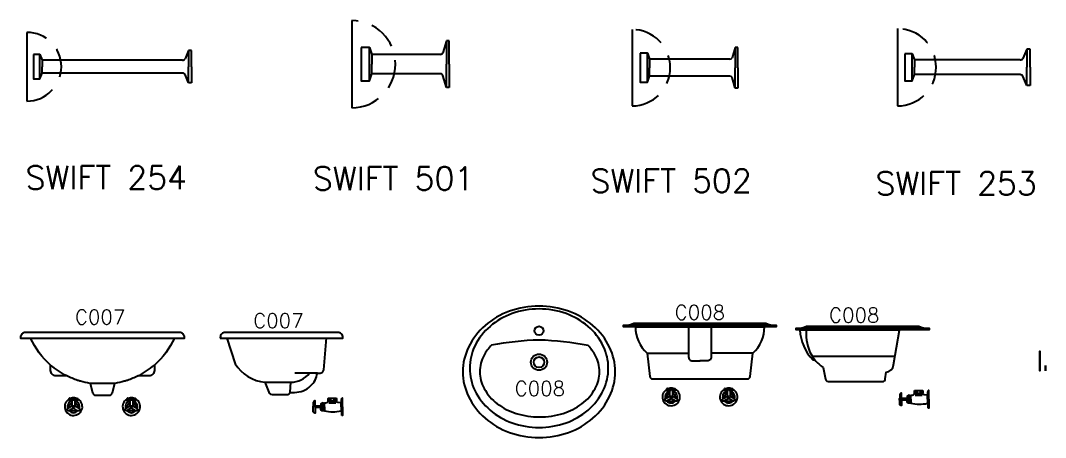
# Model space of a CAD drawing. Header units: inches. Extents: x -2548 to -2391, y 2200 to 2352.
# Drawn here: x -2441.28 to -2432.45, y 2335.32 to 2338.92 of the extents above; entities that cross this region are included whole.
import ezdxf
from ezdxf.enums import TextEntityAlignment as Align

# ---------------------------------------------------------------- set-up
doc = ezdxf.new("R2010")
doc.units = ezdxf.units.IN
doc.header["$MEASUREMENT"] = 0
doc.linetypes.add('HIDDEN', pattern=[0.375, 0.25, -0.125])
for name, color, linetype in [('19', 4, 'Continuous'), ('2', 2, 'Continuous'), ('8', 8, 'HIDDEN'), ('WC-DET1', 15, 'Continuous'), ('WC-DET2', 10, 'Continuous'), ('WC-OUT', 7, 'Continuous'), ('WC-OUTL', 7, 'Continuous'), ('WC-SERIAL', 4, 'Continuous')]:
    doc.layers.add(name, color=color, linetype=linetype)
doc.styles.add('ROMANS', font='romans', dxfattribs={"height": 0.1})

msp = doc.modelspace()

# ---------------------------------------------------------------- linework, layer by layer
at = {"color": 2, "linetype": 'Continuous'}
for p, q in [((-2438.423, 2338.91559), (-2438.423, 2338.16359)), ((-2436.009, 2338.83792), (-2436.009, 2338.17992)), ((-2433.72422, 2338.84521), (-2433.72422, 2338.17921)), ((-2441.21932, 2338.81353), (-2441.21932, 2338.22153)), ((-2437.60831, 2338.73961), (-2437.63832, 2338.63618)), ((-2437.58301, 2338.73961), (-2437.60831, 2338.73961)), ((-2437.60831, 2338.73961), (-2437.60831, 2338.53959)), ((-2437.58301, 2338.53959), (-2437.58301, 2338.73961)), ((-2439.82864, 2338.65755), (-2439.85864, 2338.58612)), ((-2439.80333, 2338.65755), (-2439.82864, 2338.65755)), ((-2439.82864, 2338.65755), (-2439.82864, 2338.51753)), ((-2439.80333, 2338.51753), (-2439.80333, 2338.65755)), ((-2438.27102, 2338.68357), (-2438.25134, 2338.62361)), ((-2435.12115, 2338.68394), (-2435.1474, 2338.59343)), ((-2435.09901, 2338.68394), (-2435.12115, 2338.68394)), ((-2435.12115, 2338.68394), (-2435.12115, 2338.50892)), ((-2435.09901, 2338.50892), (-2435.09901, 2338.68394)), ((-2432.6097, 2338.66973), (-2432.64346, 2338.58937)), ((-2432.58124, 2338.66973), (-2432.6097, 2338.66973)), ((-2432.6097, 2338.66973), (-2432.6097, 2338.51221)), ((-2432.58124, 2338.51221), (-2432.58124, 2338.66973)), ((-2441.10734, 2338.62151), (-2441.08766, 2338.57355)), ((-2439.88041, 2338.57355), (-2441.08766, 2338.57355)), ((-2441.08766, 2338.57355), (-2441.08766, 2338.51753)), ((-2438.25134, 2338.62361), (-2438.25134, 2338.53959)), ((-2437.66009, 2338.62361), (-2438.25134, 2338.62361)), ((-2435.87602, 2338.63491), (-2435.8588, 2338.58244)), ((-2435.8588, 2338.58244), (-2435.8588, 2338.50892)), ((-2435.16645, 2338.58244), (-2435.8588, 2338.58244)), ((-2433.59825, 2338.62919), (-2433.5761, 2338.57523)), ((-2432.66795, 2338.57523), (-2433.5761, 2338.57523)), ((-2433.5761, 2338.57523), (-2433.5761, 2338.51221)), ((-2441.08766, 2338.46152), (-2441.08766, 2338.51753)), ((-2439.82864, 2338.37751), (-2439.82864, 2338.51753)), ((-2439.80333, 2338.51753), (-2439.80333, 2338.37751)), ((-2438.25134, 2338.45558), (-2438.25134, 2338.53959)), ((-2437.60831, 2338.33957), (-2437.60831, 2338.53959)), ((-2437.58301, 2338.53959), (-2437.58301, 2338.33957)), ((-2435.8588, 2338.43541), (-2435.8588, 2338.50892)), ((-2435.12115, 2338.33391), (-2435.12115, 2338.50892)), ((-2435.09901, 2338.50892), (-2435.09901, 2338.33391)), ((-2433.5761, 2338.44919), (-2433.5761, 2338.51221)), ((-2432.6097, 2338.35469), (-2432.6097, 2338.51221)), ((-2432.58124, 2338.51221), (-2432.58124, 2338.35469)), ((-2441.10734, 2338.41355), (-2441.08766, 2338.46152)), ((-2439.88041, 2338.46152), (-2441.08766, 2338.46152)), ((-2439.82864, 2338.37751), (-2439.85864, 2338.44895)), ((-2438.27102, 2338.39561), (-2438.25134, 2338.45558)), ((-2437.66009, 2338.45558), (-2438.25134, 2338.45558)), ((-2437.60831, 2338.33957), (-2437.63832, 2338.44301)), ((-2435.87602, 2338.38294), (-2435.8588, 2338.43541)), ((-2435.16645, 2338.43541), (-2435.8588, 2338.43541)), ((-2435.12115, 2338.33391), (-2435.1474, 2338.42441)), ((-2433.59825, 2338.39523), (-2433.5761, 2338.44919)), ((-2432.66795, 2338.44919), (-2433.5761, 2338.44919)), ((-2432.6097, 2338.35469), (-2432.64346, 2338.43505)), ((-2439.80333, 2338.37751), (-2439.82864, 2338.37751)), ((-2437.58301, 2338.33957), (-2437.60831, 2338.33957)), ((-2435.09901, 2338.33391), (-2435.12115, 2338.33391)), ((-2432.58124, 2338.35469), (-2432.6097, 2338.35469))]:
    msp.add_line(p, q, dxfattribs=at)
for points in [[(-2438.343, 2338.68357), (-2438.343, 2338.39561), (-2438.27102, 2338.39561), (-2438.27102, 2338.68357)], [(-2441.16332, 2338.62151), (-2441.16332, 2338.41355), (-2441.10734, 2338.41355), (-2441.10734, 2338.62151)], [(-2435.939, 2338.63491), (-2435.939, 2338.38294), (-2435.87602, 2338.38294), (-2435.87602, 2338.63491)], [(-2433.66122, 2338.62919), (-2433.66122, 2338.39523), (-2433.59825, 2338.39523), (-2433.59825, 2338.62919)]]:
    msp.add_lwpolyline(points, close=True, dxfattribs=at)
at = {"color": 2, "linetype": 'HIDDEN'}
for centre, radius in [((-2438.423, 2338.53959), 0.376), ((-2436.009, 2338.50892), 0.329), ((-2433.72422, 2338.51221), 0.333), ((-2441.21932, 2338.51753), 0.296)]:
    msp.add_arc(centre, radius, 270, 90, dxfattribs=at)
at = {"color": 2, "linetype": 'Continuous'}
for centre, radius, start, end in [((-2439.88041, 2338.59869), 0.02514, 270, 330), ((-2437.66009, 2338.64875), 0.02514, 270, 330), ((-2435.16645, 2338.60443), 0.022, 270, 330), ((-2432.66795, 2338.60351), 0.02828, 270, 330), ((-2439.88041, 2338.43638), 0.02514, 30, 90), ((-2437.66009, 2338.43044), 0.02514, 30, 90), ((-2435.16645, 2338.41341), 0.022, 30, 90), ((-2432.66795, 2338.42091), 0.02828, 30, 90)]:
    msp.add_arc(centre, radius, start, end, dxfattribs=at)
at = {"layer": '2', "extrusion": (1, 0, 0), "elevation": -2432.49798}
msp.add_lwpolyline([(2335.89585, 0.04858), (2336.06588, 0.04858), (2336.06588, 0), (2335.89585, 0)], close=True, dxfattribs=at)
at = {"layer": '8', "extrusion": (1, 0, 0), "elevation": -2432.4494}
msp.add_lwpolyline([(2335.91386, 0.04775), (2335.90297, 0.04147), (2335.89668, 0.03058), (2335.89668, 0.018), (2335.90297, 0.00711), (2335.91386, 0.00083), (2335.92643, 0.00083), (2335.93732, 0.00711), (2335.94361, 0.018), (2335.94361, 0.03058), (2335.93732, 0.04147), (2335.92643, 0.04775)], close=True, dxfattribs=at)
at = {"layer": 'WC-DET1', "color": 1}
msp.add_lwpolyline([(-2436.81043, 2336.42991, 0.0853028), (-2437.04286, 2336.38997, 0.092016), (-2437.2324, 2336.28046, 0.103432), (-2437.36332, 2336.11081, 0.1132598), (-2437.40718, 2335.91966, 0.1132598), (-2437.36332, 2335.72851, 0.103432), (-2437.2324, 2335.55886, 0.092016), (-2437.04286, 2335.44936, 0.0853028), (-2436.81043, 2335.40941, 0.0853028), (-2436.578, 2335.44936, 0.092016), (-2436.38847, 2335.55886, 0.103432), (-2436.25754, 2335.72851, 0.1132598), (-2436.21368, 2335.91966, 0.1132598), (-2436.25754, 2336.11081, 0.103432), (-2436.38847, 2336.28046, 0.092016), (-2436.578, 2336.38997, 0.0853028)], format="xyb", close=True, dxfattribs=at)
for points in [[(-2434.81312, 2336.29152), (-2436.03665, 2336.29152)], [(-2433.49624, 2336.26599), (-2434.54976, 2336.26599)], [(-2438.71889, 2335.87712), (-2438.91315, 2335.87712)], [(-2438.95423, 2335.7122), (-2438.9477, 2335.79862)], [(-2435.70863, 2335.74618), (-2435.63888, 2335.74618)], [(-2435.21363, 2335.74618), (-2435.14388, 2335.74618)], [(-2440.85464, 2335.66237), (-2440.78489, 2335.66237)], [(-2440.35614, 2335.66237), (-2440.28639, 2335.66237)], [(-2439.13719, 2335.71137), (-2439.13719, 2335.71137)], [(-2439.10994, 2335.69339), (-2439.10994, 2335.69339)], [(-2439.10884, 2335.69337), (-2439.10884, 2335.69337)], [(-2438.62515, 2335.66102), (-2438.5554, 2335.66102)], [(-2438.51515, 2335.62052), (-2438.50765, 2335.66302)], [(-2438.50265, 2335.58712), (-2438.50265, 2335.66302), (-2438.50765, 2335.66302)], [(-2433.64088, 2335.65915), (-2433.68788, 2335.65915)], [(-2433.64088, 2335.64565), (-2433.68788, 2335.64565)], [(-2433.62888, 2335.68765), (-2433.64088, 2335.67815), (-2433.64088, 2335.6524)], [(-2433.62888, 2335.61715), (-2433.64088, 2335.62665), (-2433.64088, 2335.6524)], [(-2433.61638, 2335.6854), (-2433.62888, 2335.68765), (-2433.62888, 2335.65214)], [(-2433.61638, 2335.61889), (-2433.62888, 2335.61715), (-2433.62888, 2335.65214)], [(-2433.60854, 2335.61889), (-2433.61638, 2335.61889), (-2433.61638, 2335.6854), (-2433.60854, 2335.6854)], [(-2433.57613, 2335.72665), (-2433.50638, 2335.72665)], [(-2433.46613, 2335.68615), (-2433.45863, 2335.72865)], [(-2433.46613, 2335.65274), (-2433.46613, 2335.68615)], [(-2433.46613, 2335.65274), (-2433.46613, 2335.61933)], [(-2433.45363, 2335.65274), (-2433.45363, 2335.72865), (-2433.45863, 2335.72865)], [(-2433.45363, 2335.65274), (-2433.45363, 2335.57683), (-2433.45863, 2335.57683)], [(-2438.6899, 2335.59352), (-2438.7369, 2335.59352)], [(-2438.6899, 2335.58002), (-2438.7369, 2335.58002)], [(-2438.6779, 2335.62202), (-2438.6899, 2335.61252), (-2438.6899, 2335.58677)], [(-2438.6779, 2335.55152), (-2438.6899, 2335.56102), (-2438.6899, 2335.58677)], [(-2438.6654, 2335.61977), (-2438.6779, 2335.62202), (-2438.6779, 2335.58652)], [(-2438.6654, 2335.55327), (-2438.6779, 2335.55152), (-2438.6779, 2335.58652)], [(-2438.65756, 2335.55327), (-2438.6654, 2335.55327), (-2438.6654, 2335.61977), (-2438.65756, 2335.61977)], [(-2438.51515, 2335.58712), (-2438.51515, 2335.62052)], [(-2438.51515, 2335.58712), (-2438.51515, 2335.55371)], [(-2438.50265, 2335.58712), (-2438.50265, 2335.51121), (-2438.50765, 2335.51121)], [(-2433.46613, 2335.61933), (-2433.45863, 2335.57683)], [(-2438.51515, 2335.55371), (-2438.50765, 2335.51121)]]:
    msp.add_lwpolyline(points, dxfattribs=at)
for points in [[(-2439.94964, 2336.17897, -0.1082056), (-2440.12264, 2335.94672), (-2440.12264, 2335.90022, -0.4142136), (-2440.16914, 2335.85372), (-2440.2611, 2335.85372, -0.0372535), (-2440.35413, 2335.81509, -0.0104553), (-2440.38119, 2335.80678, -0.0301685), (-2440.46089, 2335.78922), (-2440.46652, 2335.78922), (-2440.48669, 2335.70361, -0.3108528), (-2440.51595, 2335.68347), (-2440.51735, 2335.68347), (-2440.56914, 2335.68347), (-2440.62093, 2335.68347), (-2440.62233, 2335.68347, -0.3108528), (-2440.65159, 2335.70361), (-2440.67176, 2335.78922), (-2440.67739, 2335.78922, -0.0301685), (-2440.75709, 2335.80678, -0.0104553), (-2440.78415, 2335.81509, -0.0372535), (-2440.87718, 2335.85372), (-2440.96914, 2335.85372, -0.4142136), (-2441.01564, 2335.90022), (-2441.01564, 2335.94672, -0.1082056), (-2441.18864, 2336.17897, -7.7806167)], [(-2439.49965, 2336.17937), (-2439.42565, 2335.95762, 0.2337814), (-2439.17065, 2335.79862), (-2439.1381, 2335.71351, 0.3108528), (-2439.10884, 2335.69337), (-2438.97594, 2335.69337), (-2438.97454, 2335.69337, 0.3803992), (-2438.95431, 2335.71137), (-2438.9154, 2335.71137, 0.1932114), (-2438.77756, 2335.7667, 0.160847), (-2438.71889, 2335.87712), (-2438.71158, 2335.87712), (-2438.69576, 2335.87712, 0.1536164), (-2438.67772, 2335.88279, 0.2219067), (-2438.66438, 2335.90586), (-2438.64015, 2336.18162)], [(-2437.22, 2336.11835, 0.0650825), (-2437.28381, 2336.03119, 0.126182), (-2437.32043, 2335.88841, 0.126182)], [(-2437.32043, 2335.88841, 0.126182), (-2437.28381, 2335.74563, 0.1059827), (-2437.16952, 2335.61352, 0.0860779), (-2437.00823, 2335.53065, 0.0758707), (-2436.80518, 2335.49966, 0.0758707), (-2436.60214, 2335.53065, 0.0860779), (-2436.44084, 2335.61352, 0.1059827), (-2436.32655, 2335.74563, 0.126182), (-2436.28993, 2335.88841, 0.126182), (-2436.32655, 2336.03119, 0.0628819), (-2436.38786, 2336.11569, 0.0860779)], [(-2440.87718, 2335.85372, -0.0618347), (-2441.01564, 2335.94672, -7.7806167)], [(-2440.2611, 2335.85372, 0.0618347), (-2440.12264, 2335.94672, 7.7806167)], [(-2439.17065, 2335.79862), (-2438.94665, 2335.79862, 0.2278233), (-2438.78684, 2335.87712, 0.2406844)], [(-2440.46652, 2335.78922), (-2440.56914, 2335.78922), (-2440.67176, 2335.78922, -0.0301685)], [(-2440.82989, 2335.59626), (-2440.82989, 2335.63662, -1), (-2440.80589, 2335.63662), (-2440.80589, 2335.59453)], [(-2440.33139, 2335.59626), (-2440.33139, 2335.63662, -1), (-2440.30739, 2335.63662), (-2440.30739, 2335.59453)], [(-2438.95431, 2335.71137, 0.0103392), (-2438.95423, 2335.7122)], [(-2435.67338, 2335.65842), (-2435.70834, 2335.63824, -1), (-2435.72034, 2335.65902), (-2435.68388, 2335.68007)], [(-2435.69172, 2335.72068), (-2435.70863, 2335.72068, -0.5105686)], [(-2435.68388, 2335.68007), (-2435.68388, 2335.72043, -1), (-2435.65988, 2335.72043), (-2435.65988, 2335.67834)], [(-2435.65988, 2335.67834), (-2435.62493, 2335.65816, -1), (-2435.63693, 2335.63737), (-2435.67338, 2335.65842)], [(-2435.63888, 2335.72068), (-2435.65305, 2335.72068, -0.5105686)], [(-2435.17838, 2335.65842), (-2435.21334, 2335.63824, -1), (-2435.22534, 2335.65902), (-2435.18888, 2335.68007)], [(-2435.19672, 2335.72068), (-2435.21363, 2335.72068, -0.5105686)], [(-2435.18888, 2335.68007), (-2435.18888, 2335.72043, -1), (-2435.16488, 2335.72043), (-2435.16488, 2335.67834)], [(-2435.16488, 2335.67834), (-2435.12993, 2335.65816, -1), (-2435.14193, 2335.63737), (-2435.17838, 2335.65842)], [(-2435.14388, 2335.72068), (-2435.15805, 2335.72068, -0.5105686)], [(-2433.68788, 2335.6509), (-2433.68788, 2335.70365), (-2433.69363, 2335.70365, 0.4142136), (-2433.70488, 2335.6924), (-2433.70488, 2335.6509)], [(-2433.68788, 2335.6524), (-2433.68788, 2335.5994), (-2433.69363, 2335.5994, -0.4142136), (-2433.70488, 2335.61065), (-2433.70488, 2335.6524)], [(-2433.57063, 2335.70115), (-2433.57613, 2335.70115, -0.3495628), (-2433.60854, 2335.68526, 26.656849)], [(-2433.51238, 2335.70115), (-2433.57063, 2335.70115, -0.5105686)], [(-2433.46613, 2335.68615), (-2433.49437, 2335.69005, -0.3197836), (-2433.50613, 2335.70115), (-2433.51238, 2335.70115, -0.5105686)], [(-2440.81939, 2335.57461), (-2440.85434, 2335.55443, -1), (-2440.86634, 2335.57521), (-2440.82989, 2335.59626)], [(-2440.83772, 2335.63687), (-2440.85464, 2335.63687, -0.5105686)], [(-2440.80589, 2335.59453), (-2440.77093, 2335.57435, -1), (-2440.78293, 2335.55356), (-2440.81939, 2335.57461)], [(-2440.78489, 2335.63687), (-2440.79905, 2335.63687, -0.5105686)], [(-2440.32089, 2335.57461), (-2440.35584, 2335.55443, -1), (-2440.36784, 2335.57521), (-2440.33139, 2335.59626)], [(-2440.33922, 2335.63687), (-2440.35614, 2335.63687, -0.5105686)], [(-2440.30739, 2335.59453), (-2440.27243, 2335.57435, -1), (-2440.28443, 2335.55356), (-2440.32089, 2335.57461)], [(-2440.28639, 2335.63687), (-2440.30055, 2335.63687, -0.5105686)], [(-2438.7369, 2335.58527), (-2438.7369, 2335.63802), (-2438.74265, 2335.63802, 0.4142136), (-2438.7539, 2335.62677), (-2438.7539, 2335.58527)], [(-2438.7369, 2335.58677), (-2438.7369, 2335.53377), (-2438.74265, 2335.53377, -0.4142136), (-2438.7539, 2335.54502), (-2438.7539, 2335.58677)], [(-2438.61965, 2335.63552), (-2438.62515, 2335.63552, -0.3495628), (-2438.65756, 2335.61963, 26.656849)], [(-2438.5614, 2335.63552), (-2438.61965, 2335.63552, -0.5105686)], [(-2438.51515, 2335.62052), (-2438.54339, 2335.62443, -0.3197836), (-2438.55515, 2335.63552), (-2438.5614, 2335.63552, -0.5105686)], [(-2433.60854, 2335.61889, 0.1152916), (-2433.46577, 2335.61731, 6.8307177)], [(-2438.65756, 2335.55327, 0.1152916), (-2438.5148, 2335.55169, 6.8307177)]]:
    msp.add_lwpolyline(points, format="xyb", dxfattribs=at)
for centre, radius in [((-2436.81043, 2335.97166), 0.0695), ((-2436.81043, 2335.97166), 0.04525), ((-2435.67238, 2335.67227), 0.0075), ((-2435.17738, 2335.67227), 0.0075), ((-2440.81839, 2335.58847), 0.0075), ((-2440.31989, 2335.58847), 0.0075)]:
    msp.add_circle(centre, radius, dxfattribs=at)
for centre, radius, start, end in [((-2436.70786, 2333.29985), 2.86465, 92.052059, 100.298689), ((-2436.91477, 2333.29953), 2.86503, 79.40236, 87.913015), ((-2435.67238, 2335.67227), 0.07591, 122.030788, 60.703151), ((-2435.69163, 2335.73343), 0.02125, 143.130102, 216.869898), ((-2435.67238, 2335.67227), 0.07591, 76.818242, 103.181758), ((-2435.65588, 2335.73343), 0.02125, 323.130102, 36.869898), ((-2435.17738, 2335.67227), 0.07591, 122.030788, 60.703151), ((-2435.19663, 2335.73343), 0.02125, 143.130102, 216.869898), ((-2435.17738, 2335.67227), 0.07591, 76.818242, 103.181758), ((-2435.16088, 2335.73343), 0.02125, 323.130102, 36.869898), ((-2440.81839, 2335.58847), 0.07591, 122.030788, 60.703151), ((-2440.83764, 2335.64962), 0.02125, 143.130102, 216.869898), ((-2440.81839, 2335.58847), 0.07591, 76.818242, 103.181758), ((-2440.80189, 2335.64962), 0.02125, 323.130102, 36.869898), ((-2440.31989, 2335.58847), 0.07591, 122.030788, 60.703151), ((-2440.33914, 2335.64962), 0.02125, 143.130102, 216.869898), ((-2440.31989, 2335.58847), 0.07591, 76.818242, 103.181758), ((-2440.30339, 2335.64962), 0.02125, 323.130102, 36.869898), ((-2438.60815, 2335.64827), 0.02125, 143.130102, 216.869898), ((-2438.5724, 2335.64827), 0.02125, 323.130102, 36.869898), ((-2435.67238, 2335.67227), 0.05212, 102.384341, 196.425902), ((-2435.67238, 2335.67227), 0.03651, 108.360935, 189.977235), ((-2435.67238, 2335.67227), 0.03651, 228.360935, 309.977235), ((-2435.67238, 2335.67227), 0.05212, 342.384341, 76.425902), ((-2435.67238, 2335.67227), 0.03651, 348.360935, 69.977235), ((-2435.17738, 2335.67227), 0.05212, 102.384341, 196.425902), ((-2435.17738, 2335.67227), 0.03651, 108.360935, 189.977235), ((-2435.17738, 2335.67227), 0.03651, 228.360935, 309.977235), ((-2435.17738, 2335.67227), 0.05212, 342.384341, 76.425902), ((-2435.17738, 2335.67227), 0.03651, 348.360935, 69.977235), ((-2433.70118, 2335.6524), 0.00831, 118.698664, 241.301336), ((-2433.55913, 2335.7139), 0.02125, 143.130102, 216.869898), ((-2433.52338, 2335.7139), 0.02125, 323.130102, 36.869898), ((-2440.81839, 2335.58847), 0.05212, 102.384341, 196.425902), ((-2440.81839, 2335.58847), 0.03651, 108.360935, 189.977235), ((-2440.81839, 2335.58847), 0.03651, 228.360935, 309.977235), ((-2440.81839, 2335.58847), 0.05212, 342.384341, 76.425902), ((-2440.81839, 2335.58847), 0.03651, 348.360935, 69.977235), ((-2440.31989, 2335.58847), 0.05212, 102.384341, 196.425902), ((-2440.31989, 2335.58847), 0.03651, 108.360935, 189.977235), ((-2440.31989, 2335.58847), 0.03651, 228.360935, 309.977235), ((-2440.31989, 2335.58847), 0.05212, 342.384341, 76.425902), ((-2440.31989, 2335.58847), 0.03651, 348.360935, 69.977235), ((-2438.75021, 2335.58677), 0.00831, 118.698664, 241.301336), ((-2435.67238, 2335.67227), 0.05212, 222.384341, 316.425902), ((-2435.17738, 2335.67227), 0.05212, 222.384341, 316.425902), ((-2440.81839, 2335.58847), 0.05212, 222.384341, 316.425902), ((-2440.31989, 2335.58847), 0.05212, 222.384341, 316.425902)]:
    msp.add_arc(centre, radius, start, end, dxfattribs=at)
at = {"layer": 'WC-DET2', "color": 1}
msp.add_line((-2434.45743, 2336.02274), (-2433.74465, 2336.02274), dxfattribs=at)
for points in [[(-2435.98051, 2336.27627, 0.2147647), (-2435.87926, 2336.04827), (-2435.85633, 2335.8483, 0.3811632), (-2435.8336, 2335.82802), (-2435.67352, 2335.82802), (-2435.6441, 2335.82802), (-2435.49142, 2335.82802), (-2435.42488, 2335.82802), (-2435.35992, 2335.82802), (-2435.20567, 2335.82802), (-2435.17624, 2335.82802), (-2435.01617, 2335.82802, 0.3811632), (-2434.99343, 2335.8483), (-2434.97051, 2336.04827, 0.2147647), (-2434.86926, 2336.27627)], [(-2435.52226, 2336.27377), (-2435.52226, 2336.01527, 0.4142136), (-2435.48951, 2335.98252), (-2435.42376, 2335.98252)], [(-2435.32751, 2336.27377), (-2435.32751, 2336.01527, -0.4142136), (-2435.36026, 2335.98252), (-2435.42601, 2335.98252)], [(-2434.56413, 2336.25049, 0.1777563), (-2434.45238, 2335.99074), (-2434.43427, 2335.99074, 0.0717263), (-2434.36413, 2335.92649), (-2434.34288, 2335.82399, 0.4291025), (-2434.31188, 2335.80474), (-2433.98588, 2335.80474), (-2433.85463, 2335.80474, 0.3909838), (-2433.82863, 2335.82874), (-2433.82138, 2335.88599, 0.3793144), (-2433.75713, 2335.94774), (-2433.70713, 2336.24824)], [(-2434.50938, 2336.24824), (-2434.50938, 2336.18849, 0.1629083), (-2434.43427, 2335.99074)], [(-2435.70955, 2335.722, 0.0550683), (-2435.70487, 2335.72289, 0.0854193), (-2435.6999, 2335.72542, 0.1061728), (-2435.69644, 2335.72937, 0.1276115), (-2435.69538, 2335.73343, 0.1276115), (-2435.69644, 2335.7375, 0.1061728), (-2435.6999, 2335.74144, 0.0854193), (-2435.70487, 2335.74397, 0.0550683), (-2435.70955, 2335.74486, 0.0749244)], [(-2435.67376, 2335.74493, 0.0749244), (-2435.68015, 2335.74397, 0.0854193), (-2435.68512, 2335.74144, 0.1061728), (-2435.68858, 2335.7375, 0.1276115), (-2435.68963, 2335.73343, 0.1276115), (-2435.68858, 2335.72937, 0.1061728), (-2435.68512, 2335.72542, 0.0335494), (-2435.68327, 2335.72422, 0.0749244)], [(-2435.66139, 2335.72625, 0.0797957), (-2435.65894, 2335.72937, 0.1276115), (-2435.65788, 2335.73343, 0.1276115), (-2435.65894, 2335.7375, 0.1061728), (-2435.6624, 2335.74144, 0.0854193), (-2435.66737, 2335.74397, 0.0749244), (-2435.67376, 2335.74493, 0.0749244)], [(-2435.63797, 2335.722, -0.0550683), (-2435.64265, 2335.72289, -0.0854193), (-2435.64762, 2335.72542, -0.1061728), (-2435.65108, 2335.72937, -0.1276115), (-2435.65213, 2335.73343, -0.1276115), (-2435.65108, 2335.7375, -0.1061728), (-2435.64762, 2335.74144, -0.0854193), (-2435.64265, 2335.74397, -0.0550683), (-2435.63797, 2335.74486, -0.0749244)], [(-2435.21455, 2335.722, 0.0550683), (-2435.20987, 2335.72289, 0.0854193), (-2435.2049, 2335.72542, 0.1061728), (-2435.20144, 2335.72937, 0.1276115), (-2435.20038, 2335.73343, 0.1276115), (-2435.20144, 2335.7375, 0.1061728), (-2435.2049, 2335.74144, 0.0854193), (-2435.20987, 2335.74397, 0.0550683), (-2435.21455, 2335.74486, 0.0749244)], [(-2435.17876, 2335.74493, 0.0749244), (-2435.18515, 2335.74397, 0.0854193), (-2435.19012, 2335.74144, 0.1061728), (-2435.19358, 2335.7375, 0.1276115), (-2435.19463, 2335.73343, 0.1276115), (-2435.19358, 2335.72937, 0.1061728), (-2435.19012, 2335.72542, 0.0335494), (-2435.18827, 2335.72422, 0.0749244)], [(-2435.16639, 2335.72625, 0.0797957), (-2435.16394, 2335.72937, 0.1276115), (-2435.16288, 2335.73343, 0.1276115), (-2435.16394, 2335.7375, 0.1061728), (-2435.1674, 2335.74144, 0.0854193), (-2435.17237, 2335.74397, 0.0749244), (-2435.17876, 2335.74493, 0.0749244)], [(-2435.14297, 2335.722, -0.0550683), (-2435.14765, 2335.72289, -0.0854193), (-2435.15262, 2335.72542, -0.1061728), (-2435.15608, 2335.72937, -0.1276115), (-2435.15713, 2335.73343, -0.1276115), (-2435.15608, 2335.7375, -0.1061728), (-2435.15262, 2335.74144, -0.0854193), (-2435.14765, 2335.74397, -0.0550683), (-2435.14297, 2335.74486, -0.0749244)], [(-2440.85555, 2335.63819, 0.0550683), (-2440.85088, 2335.63909, 0.0854193), (-2440.8459, 2335.64161, 0.1061728), (-2440.84244, 2335.64556, 0.1276115), (-2440.84139, 2335.64962, 0.1276115), (-2440.84244, 2335.65369, 0.1061728), (-2440.8459, 2335.65764, 0.0854193), (-2440.85088, 2335.66016, 0.0550683), (-2440.85555, 2335.66106, 0.0749244)], [(-2440.81976, 2335.66112, 0.0749244), (-2440.82615, 2335.66016, 0.0854193), (-2440.83113, 2335.65764, 0.1061728), (-2440.83458, 2335.65369, 0.1276115), (-2440.83564, 2335.64962, 0.1276115), (-2440.83458, 2335.64556, 0.1061728), (-2440.83113, 2335.64161, 0.0335494), (-2440.82927, 2335.64041, 0.0749244)], [(-2440.80739, 2335.64244, 0.0797957), (-2440.80494, 2335.64556, 0.1276115), (-2440.80389, 2335.64962, 0.1276115), (-2440.80494, 2335.65369, 0.1061728), (-2440.8084, 2335.65764, 0.0854193), (-2440.81338, 2335.66016, 0.0749244), (-2440.81976, 2335.66112, 0.0749244)], [(-2440.78398, 2335.63819, -0.0550683), (-2440.78865, 2335.63909, -0.0854193), (-2440.79363, 2335.64161, -0.1061728), (-2440.79708, 2335.64556, -0.1276115), (-2440.79814, 2335.64962, -0.1276115), (-2440.79708, 2335.65369, -0.1061728), (-2440.79363, 2335.65764, -0.0854193), (-2440.78865, 2335.66016, -0.0550683), (-2440.78398, 2335.66106, -0.0749244)], [(-2440.35705, 2335.63819, 0.0550683), (-2440.35238, 2335.63909, 0.0854193), (-2440.3474, 2335.64161, 0.1061728), (-2440.34394, 2335.64556, 0.1276115), (-2440.34289, 2335.64962, 0.1276115), (-2440.34394, 2335.65369, 0.1061728), (-2440.3474, 2335.65764, 0.0854193), (-2440.35238, 2335.66016, 0.0550683), (-2440.35705, 2335.66106, 0.0749244)], [(-2440.32126, 2335.66112, 0.0749244), (-2440.32765, 2335.66016, 0.0854193), (-2440.33263, 2335.65764, 0.1061728), (-2440.33608, 2335.65369, 0.1276115), (-2440.33714, 2335.64962, 0.1276115), (-2440.33608, 2335.64556, 0.1061728), (-2440.33263, 2335.64161, 0.0335494), (-2440.33077, 2335.64041, 0.0749244)], [(-2440.30889, 2335.64244, 0.0797957), (-2440.30644, 2335.64556, 0.1276115), (-2440.30539, 2335.64962, 0.1276115), (-2440.30644, 2335.65369, 0.1061728), (-2440.3099, 2335.65764, 0.0854193), (-2440.31488, 2335.66016, 0.0749244), (-2440.32126, 2335.66112, 0.0749244)], [(-2440.28548, 2335.63819, -0.0550683), (-2440.29015, 2335.63909, -0.0854193), (-2440.29513, 2335.64161, -0.1061728), (-2440.29858, 2335.64556, -0.1276115), (-2440.29964, 2335.64962, -0.1276115), (-2440.29858, 2335.65369, -0.1061728), (-2440.29513, 2335.65764, -0.0854193), (-2440.29015, 2335.66016, -0.0550683), (-2440.28548, 2335.66106, -0.0749244)], [(-2438.62606, 2335.63684, 0.0550683), (-2438.62139, 2335.63773, 0.0854193), (-2438.61641, 2335.64026, 0.1061728), (-2438.61296, 2335.64421, 0.1276115), (-2438.6119, 2335.64827, 0.1276115), (-2438.61296, 2335.65234, 0.1061728), (-2438.61641, 2335.65628, 0.0854193), (-2438.62139, 2335.65881, 0.0550683), (-2438.62606, 2335.6597, 0.0749244)], [(-2438.55449, 2335.63684, -0.0550683), (-2438.55917, 2335.63773, -0.0854193), (-2438.56414, 2335.64026, -0.1061728), (-2438.5676, 2335.64421, -0.1276115), (-2438.56865, 2335.64827, -0.1276115), (-2438.5676, 2335.65234, -0.1061728), (-2438.56414, 2335.65628, -0.0854193), (-2438.55917, 2335.65881, -0.0550683), (-2438.55449, 2335.6597, -0.0749244)], [(-2433.57704, 2335.70246, 0.0550683), (-2433.57236, 2335.70336, 0.0854193), (-2433.56739, 2335.70588, 0.1061728), (-2433.56393, 2335.70983, 0.1276115), (-2433.56288, 2335.7139, 0.1276115), (-2433.56393, 2335.71796, 0.1061728), (-2433.56739, 2335.72191, 0.0854193), (-2433.57236, 2335.72443, 0.0550683), (-2433.57704, 2335.72533, 0.0749244)], [(-2433.50546, 2335.70246, -0.0550683), (-2433.51014, 2335.70336, -0.0854193), (-2433.51511, 2335.70588, -0.1061728), (-2433.51857, 2335.70983, -0.1276115), (-2433.51963, 2335.7139, -0.1276115), (-2433.51857, 2335.71796, -0.1061728), (-2433.51511, 2335.72191, -0.0854193), (-2433.51014, 2335.72443, -0.0550683), (-2433.50546, 2335.72533, -0.0749244)]]:
    msp.add_lwpolyline(points, format="xyb", dxfattribs=at)
for points in [[(-2435.87926, 2336.04827), (-2435.52226, 2336.04827)], [(-2434.97051, 2336.04827), (-2435.32751, 2336.04827)], [(-2438.50765, 2335.66302), (-2438.50765, 2335.58712)], [(-2433.60854, 2335.65274), (-2433.60854, 2335.6854)], [(-2433.60854, 2335.65274), (-2433.60854, 2335.61889)], [(-2433.57113, 2335.68665), (-2433.51238, 2335.68665)], [(-2433.45863, 2335.72865), (-2433.45863, 2335.65274)], [(-2433.45863, 2335.57683), (-2433.45863, 2335.65274)], [(-2438.65756, 2335.58712), (-2438.65756, 2335.61977)], [(-2438.65756, 2335.58712), (-2438.65756, 2335.55327)], [(-2438.62015, 2335.62102), (-2438.5614, 2335.62102)], [(-2438.50765, 2335.51121), (-2438.50765, 2335.58712)]]:
    msp.add_lwpolyline(points, dxfattribs=at)
for points in [[(-2438.59028, 2335.65977, 0.0749244), (-2438.59667, 2335.65881, 0.0854193), (-2438.60164, 2335.65628, 0.1061728), (-2438.6051, 2335.65234, 0.1276115), (-2438.60615, 2335.64827, 0.1276115), (-2438.6051, 2335.64421, 0.1061728), (-2438.60164, 2335.64026, 0.0854193), (-2438.59667, 2335.63773, 0.0749244), (-2438.59028, 2335.63677, 0.0749244), (-2438.58389, 2335.63773, 0.0854193), (-2438.57891, 2335.64026, 0.1061728), (-2438.57546, 2335.64421, 0.1276115), (-2438.5744, 2335.64827, 0.1276115), (-2438.57546, 2335.65234, 0.1061728), (-2438.57891, 2335.65628, 0.0854193), (-2438.58389, 2335.65881, 0.0749244)], [(-2433.54125, 2335.7254, 0.0749244), (-2433.54764, 2335.72443, 0.0854193), (-2433.55261, 2335.72191, 0.1061728), (-2433.55607, 2335.71796, 0.1276115), (-2433.55713, 2335.7139, 0.1276115), (-2433.55607, 2335.70983, 0.1061728), (-2433.55261, 2335.70588, 0.0854193), (-2433.54764, 2335.70336, 0.0749244), (-2433.54125, 2335.7024, 0.0749244), (-2433.53486, 2335.70336, 0.0854193), (-2433.52989, 2335.70588, 0.1061728), (-2433.52643, 2335.70983, 0.1276115), (-2433.52538, 2335.7139, 0.1276115), (-2433.52643, 2335.71796, 0.1061728), (-2433.52989, 2335.72191, 0.0854193), (-2433.53486, 2335.72443, 0.0749244)]]:
    msp.add_lwpolyline(points, format="xyb", close=True, dxfattribs=at)
msp.add_circle((-2436.81043, 2336.24241), 0.03825, dxfattribs=at)
at = {"layer": 'WC-OUT', "color": 1}
msp.add_lwpolyline([(-2436.81043, 2336.45416, 0.0860162), (-2437.06561, 2336.40994, 0.0924196), (-2437.27412, 2336.28846, 0.1031986), (-2437.41788, 2336.10063, 0.1123712), (-2437.46618, 2335.88841, 0.1123712), (-2437.41788, 2335.67619, 0.1031986), (-2437.27412, 2335.48837, 0.0924196), (-2437.06561, 2335.36689, 0.0860162), (-2436.81043, 2335.32266, 0.0860162), (-2436.55525, 2335.36689, 0.0924196), (-2436.34675, 2335.48837, 0.1031986), (-2436.20299, 2335.67619, 0.1123712), (-2436.15468, 2335.88841, 0.1123712), (-2436.20299, 2336.10063, 0.1031986), (-2436.34675, 2336.28846, 0.0924196), (-2436.55525, 2336.40994, 0.0860162)], format="xyb", close=True, dxfattribs=at)
for points in [[(-2435.98051, 2336.27627), (-2436.08426, 2336.27627), (-2436.08176, 2336.29152), (-2436.03665, 2336.29152), (-2435.99326, 2336.30677), (-2435.42488, 2336.30677), (-2434.85651, 2336.30677), (-2434.81312, 2336.29152), (-2434.76801, 2336.29152), (-2434.76801, 2336.27627), (-2434.86926, 2336.27627)], [(-2434.56413, 2336.25074), (-2434.59738, 2336.25074), (-2434.59488, 2336.26599), (-2434.54976, 2336.26599), (-2434.50638, 2336.28124), (-2433.938, 2336.28124), (-2433.53963, 2336.28124), (-2433.49624, 2336.26599), (-2433.45113, 2336.26599), (-2433.45113, 2336.25074), (-2433.70713, 2336.25074)], [(-2439.55515, 2336.17987), (-2439.49965, 2336.17987)]]:
    msp.add_lwpolyline(points, dxfattribs=at)
for points in [[(-2439.94964, 2336.17897), (-2439.86314, 2336.17897), (-2439.86314, 2336.18447, 0.4142136), (-2439.90639, 2336.22772), (-2441.23189, 2336.22772, 0.4142136), (-2441.27514, 2336.18447), (-2441.27514, 2336.17897), (-2441.18864, 2336.17897)], [(-2438.64015, 2336.17987), (-2438.6124, 2336.17987), (-2438.49915, 2336.17987), (-2438.49915, 2336.18537, 0.4142136), (-2438.5424, 2336.22862), (-2439.5119, 2336.22862, 0.4142136), (-2439.55515, 2336.18537), (-2439.55515, 2336.17987)]]:
    msp.add_lwpolyline(points, format="xyb", dxfattribs=at)
at = {"layer": 'WC-OUTL', "color": 1}
for points in [[(-2435.98051, 2336.27627), (-2434.86926, 2336.27627)], [(-2441.18864, 2336.17897), (-2439.94964, 2336.17897)], [(-2439.49965, 2336.17987), (-2439.46865, 2336.17987), (-2438.64015, 2336.17987)], [(-2434.56413, 2336.25074), (-2433.70713, 2336.25074)]]:
    msp.add_lwpolyline(points, dxfattribs=at)

# ---------------------------------------------------------------- texts
at = {"layer": '19', "style": 'ROMANS'}
for s, p in [('SWIFT 254', (-2441.2306, 2337.4624)), ('SWIFT 501', (-2438.75678, 2337.45424)), ('SWIFT 502', (-2436.36693, 2337.4342)), ('SWIFT 253', (-2433.91275, 2337.41215))]:
    msp.add_text(s, height=0.2, dxfattribs=at).set_placement(p)
at = {"layer": 'WC-SERIAL', "color": 1, "style": 'ROMANS', "flags": 8}
for tag, text, p in [('C008', 'C008', (-2435.42526, 2336.40027)), ('C008', 'C008', (-2434.09638, 2336.37699)), ('C007', 'C007', (-2440.58964, 2336.36022)), ('C007', 'C007', (-2439.05465, 2336.32987)), ('C008', 'C008', (-2436.80318, 2335.74491))]:
    msp.add_attdef(tag, text=text, height=0.125, dxfattribs=at).set_placement(p, align=Align.MIDDLE)

doc.saveas('drawing.dxf')
